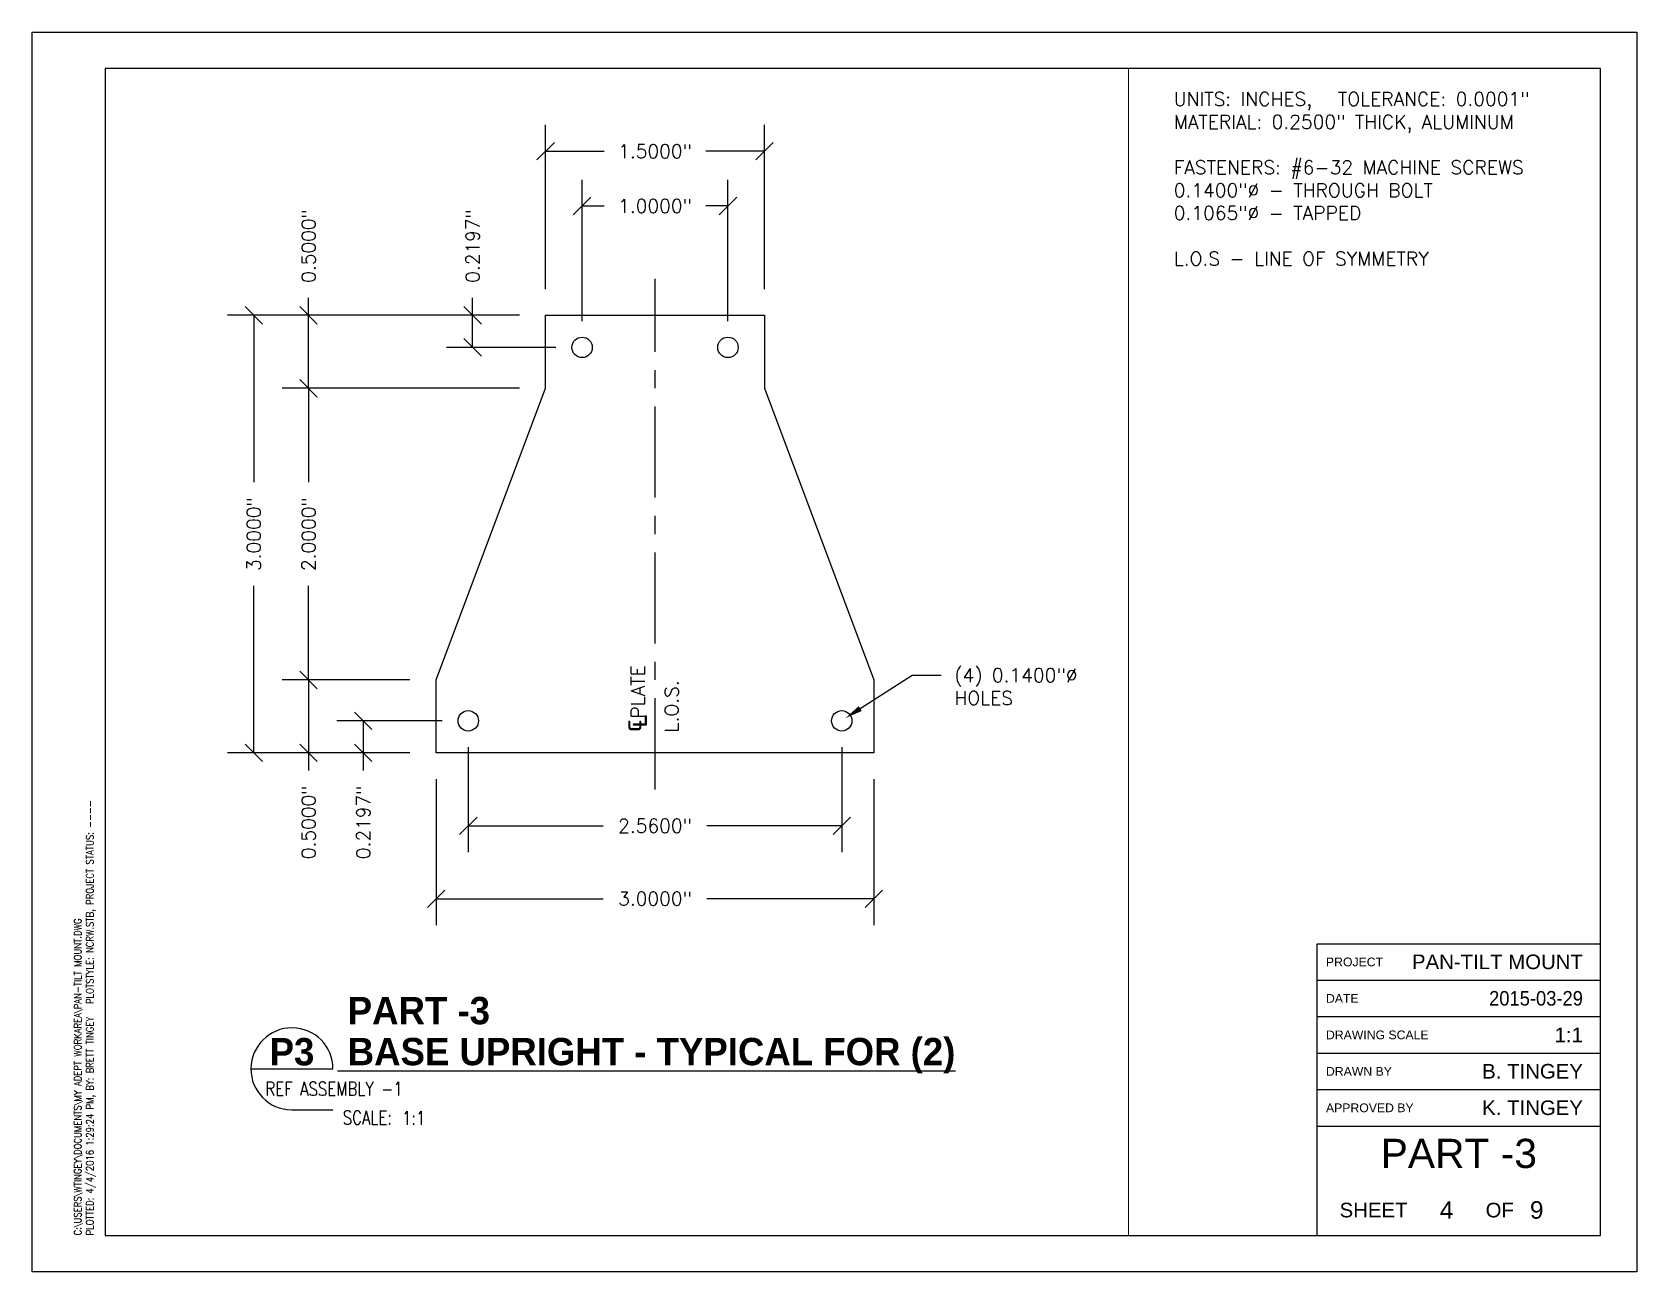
# Paper-space layout 'PART3' of a CAD drawing. Header units: inches. Extents: x 0 to 11, y 0 to 8.5.
# The model-space entities are those that its viewports show. They can reach past a viewport. Long polylines and large blocks are cut down to what shows.
import ezdxf
from ezdxf import colors
from ezdxf.entities.mleader import LeaderData, LeaderLine
from ezdxf.enums import TextEntityAlignment as Align
from ezdxf.math import Vec2, Vec3

# ---------------------------------------------------------------- set-up
doc = ezdxf.new("R2010")
doc.units = ezdxf.units.IN
doc.header["$MEASUREMENT"] = 0
doc.linetypes.add('CENTER', pattern=[2, 1.25, -0.25, 0.25, -0.25])
for name, color, linetype in [('54INFO', 7, 'Continuous'), ('G-OBJECT', 7, 'Continuous'), ('G-OBJECT-ANNO', 2, 'Continuous'), ('G-TTLB', 7, 'Continuous'), ('G-TTLB-ANNO', 2, 'Continuous'), ('G-TTLB-ANNO-BOLD', 3, 'Continuous'), ('G-TTLB-STMP', 1, 'Continuous')]:
    doc.layers.add(name, color=color, linetype=linetype)
doc.layers.add('G-TTLB-NPLT', color=7, linetype='Continuous', plot=False)
doc.styles.add('Arial', font='arial.ttf')
doc.styles.add('HBOLD', font='hbold.shx')
doc.styles.add('Plot Stamp', font='romans.shx', dxfattribs={"width": 0.85})
doc.styles.add('ROMANS', font='romans.shx')
doc.styles.get("Standard").update_dxf_attribs({"font": 'romans.shx', "height": 0.09375})
doc.styles.add('Title-Arial', font='arial.ttf')
doc.dimstyles.get("Standard").update_dxf_attribs({"dimtxt": 0.09375, "dimasz": 0.12, "dimexe": 0.18, "dimexo": 0.18, "dimgap": 0.09, "dimtad": 0, "dimdec": 4, "dimzin": 0, "dimdsep": 46, "dimlunit": 3, "dimtxsty": 'Standard', "dimblk": 'OBLIQUE', "dimcen": 0.09, "dimadec": 0, "dimazin": 0, "dimtfac": 1, "dimtdec": 4, "dimtofl": 0, "dimtmove": 0, "dimatfit": 3, "dimfxl": 1, "dimtolj": 1, "dimtzin": 0, "dimarcsym": 0})

# ---------------------------------------------------------------- blocks, each defined once
blk = doc.blocks.new('L14')
at = {"layer": '54INFO', "color": 7, "linetype": 'ByBlock'}
for p, q in [((0.03519953836755008, 0.377010504458223), (0.5976995383675501, 0.377010504458223)), ((0.3159829422386338, 0.09576089150195077), (0.5976995383673795, 0.09576089150195077))]:
    blk.add_line(p, q, dxfattribs=at)
blk.add_arc((0.3164495383673795, 0.377010504458223), 0.28125, 0, 269.2137372618573, dxfattribs=at)
at = {"layer": '54INFO', "color": 7, "linetype": 'ByBlock', "style": 'ROMANS', "width": 0.8}
blk.add_text('SCALE:', height=0.09375, dxfattribs=at).set_placement((0.6645720766158103, -0.003182224834532121))
at = {"layer": '54INFO', "linetype": 'ByBlock', "style": 'HBOLD'}
for tag, p in [('TITLETOP', (0.6289495383673227, 0.627010504458223)), ('TITLEBOTTOM', (0.6289495383673227, 0.345760504458223))]:
    blk.add_attdef(tag, text='', height=0.1875, dxfattribs=at).set_placement(p, align=Align.BOTTOM_LEFT)
blk.add_attdef('TOP', text='', height=0.1875, dxfattribs=at).set_placement((0.3164495383675501, 0.4950377480216615), align=Align.MIDDLE_CENTER)
at = {"layer": '54INFO', "color": 7, "linetype": 'ByBlock', "style": 'ROMANS', "width": 0.8}
blk.add_attdef('BOTTOM', text='', height=0.09375, dxfattribs=at).set_placement((0.1343486291955802, 0.2403581665875478), align=Align.MIDDLE_LEFT)
blk.add_attdef('SCALE', text='', height=0.09375, dxfattribs=at).set_placement((1.07082207661581, -0.03443222483453212), align=Align.BOTTOM_LEFT)
blk = doc.blocks.new('_Oblique')
at = {"color": 0, "linetype": 'ByBlock', "lineweight": -2}
blk.add_line((-0.5, -0.5), (0.5, 0.5), dxfattribs=at)
blk = doc.blocks.new('*D22')
at = {"layer": 'Defpoints', "color": 0, "transparency": 16777216}
for p in [(85.87154746992277, 2.672045302399269), (84.87154746992276, 1.702345302399269), (85.87154746992277, 1.702345302399269)]:
    blk.add_point(p, dxfattribs=at)
at = {"layer": 'G-OBJECT-ANNO', "color": 0, "lineweight": -2, "transparency": 16777216}
for p, q in [((84.87154746992276, 1.882345302399269), (84.87154746992276, 2.85204530239927)), ((85.87154746992277, 1.882345302399269), (85.87154746992277, 2.85204530239927)), ((84.87154746992276, 2.672045302399269), (85.0226188984942, 2.672045302399269)), ((85.87154746992277, 2.672045302399269), (85.72047604135135, 2.672045302399269))]:
    blk.add_line(p, q, dxfattribs=at)
at = {"layer": 'G-OBJECT-ANNO', "color": 0, "lineweight": -2, "transparency": 16777216, "xscale": 0.12, "yscale": 0.12, "zscale": 0.12, "rotation": 180}
blk.add_blockref('_Oblique', (84.87154746992276, 2.672045302399269), dxfattribs=at)
at = {"layer": 'G-OBJECT-ANNO', "color": 0, "lineweight": -2, "transparency": 16777216, "xscale": 0.12, "yscale": 0.12, "zscale": 0.12}
blk.add_blockref('_Oblique', (85.87154746992277, 2.672045302399269), dxfattribs=at)
at = {"layer": 'G-OBJECT-ANNO', "color": 0, "transparency": 16777216, "insert": (85.37154746992277, 2.672045302399269), "char_height": 0.09375, "attachment_point": 5}
blk.add_mtext('\\A1;1.0000"', dxfattribs=at)
blk = doc.blocks.new('*D23')
at = {"layer": 'Defpoints', "color": 0, "transparency": 16777216}
for p in [(86.12154746992277, 3.047045302399269), (84.62154746992277, 1.922045302399269), (86.12154746992277, 1.922045302399269)]:
    blk.add_point(p, dxfattribs=at)
at = {"layer": 'G-OBJECT-ANNO', "color": 0, "lineweight": -2, "transparency": 16777216}
for p, q in [((84.62154746992277, 2.10204530239927), (84.62154746992277, 3.22704530239927)), ((86.12154746992277, 2.10204530239927), (86.12154746992277, 3.22704530239927)), ((84.62154746992277, 3.047045302399269), (85.0226188984942, 3.047045302399269)), ((86.12154746992277, 3.047045302399269), (85.72047604135135, 3.047045302399269))]:
    blk.add_line(p, q, dxfattribs=at)
at = {"layer": 'G-OBJECT-ANNO', "color": 0, "lineweight": -2, "transparency": 16777216, "xscale": 0.12, "yscale": 0.12, "zscale": 0.12, "rotation": 180}
blk.add_blockref('_Oblique', (84.62154746992277, 3.047045302399269), dxfattribs=at)
at = {"layer": 'G-OBJECT-ANNO', "color": 0, "lineweight": -2, "transparency": 16777216, "xscale": 0.12, "yscale": 0.12, "zscale": 0.12}
blk.add_blockref('_Oblique', (86.12154746992277, 3.047045302399269), dxfattribs=at)
at = {"layer": 'G-OBJECT-ANNO', "color": 0, "transparency": 16777216, "insert": (85.37154746992277, 3.047045302399269), "char_height": 0.09375, "attachment_point": 5}
blk.add_mtext('\\A1;1.5000"', dxfattribs=at)
blk = doc.blocks.new('*D25')
at = {"layer": 'Defpoints', "color": 0, "transparency": 16777216}
for p in [(83.87154746992277, -0.5779546976007304), (82.99654746992277, -1.07795469760073), (83.87154746992277, -1.077954697600731)]:
    blk.add_point(p, dxfattribs=at)
at = {"layer": 'G-OBJECT-ANNO', "color": 0, "lineweight": -2, "transparency": 16777216}
for p, q in [((83.69154746992277, -0.5779546976007303), (82.81654746992277, -0.57795469760073)), ((82.99654746992277, -0.5779546976007301), (82.99654746992277, -1.07795469760073)), ((83.69154746992277, -1.077954697600731), (82.81654746992277, -1.07795469760073)), ((82.99654746992277, -1.07795469760073), (82.99654746992277, -1.19795469760073))]:
    blk.add_line(p, q, dxfattribs=at)
at = {"layer": 'G-OBJECT-ANNO', "color": 0, "lineweight": -2, "transparency": 16777216, "xscale": 0.12, "yscale": 0.12, "zscale": 0.12}
for p, rotation in [((82.99654746992277, -0.5779546976007301), 90), ((82.99654746992277, -1.07795469760073), 270)]:
    blk.add_blockref('_Oblique', p, dxfattribs=dict(at, rotation=rotation))
at = {"layer": 'G-OBJECT-ANNO', "color": 0, "transparency": 16777216, "insert": (82.99654746992277, -1.553579697600717), "char_height": 0.09375, "attachment_point": 5, "rotation": 90}
blk.add_mtext('\\A1;0.5000"', dxfattribs=at)
blk = doc.blocks.new('*D26')
at = {"layer": 'Defpoints', "color": 0, "transparency": 16777216}
for p in [(82.62154746992277, 1.92204530239927), (84.62154746992277, 1.922045302399269), (83.87154746992277, -1.077954697600731)]:
    blk.add_point(p, dxfattribs=at)
at = {"layer": 'G-OBJECT-ANNO', "color": 0, "lineweight": -2, "transparency": 16777216}
for p, q in [((84.44154746992277, 1.92204530239927), (82.44154746992277, 1.92204530239927)), ((82.62154746992277, 1.92204530239927), (82.62154746992277, 0.7776703023992699)), ((82.62154746992277, -1.07795469760073), (82.62154746992277, 0.06642030239926996)), ((83.69154746992277, -1.077954697600731), (82.44154746992277, -1.07795469760073))]:
    blk.add_line(p, q, dxfattribs=at)
at = {"layer": 'G-OBJECT-ANNO', "color": 0, "lineweight": -2, "transparency": 16777216, "xscale": 0.12, "yscale": 0.12, "zscale": 0.12}
for p, rotation in [((82.62154746992277, 1.92204530239927), 90), ((82.62154746992277, -1.07795469760073), 270)]:
    blk.add_blockref('_Oblique', p, dxfattribs=dict(at, rotation=rotation))
at = {"layer": 'G-OBJECT-ANNO', "color": 0, "transparency": 16777216, "insert": (82.62154746992277, 0.4220453023992832), "char_height": 0.09375, "attachment_point": 5, "rotation": 90}
blk.add_mtext('\\A1;3.0000"', dxfattribs=at)
blk = doc.blocks.new('*D27')
at = {"layer": 'Defpoints', "color": 0, "transparency": 16777216}
for p in [(82.99654746992277, 1.42204530239927), (84.62154746992277, 1.422045302399269), (83.87154746992277, -0.5779546976007306)]:
    blk.add_point(p, dxfattribs=at)
at = {"layer": 'G-OBJECT-ANNO', "color": 0, "lineweight": -2, "transparency": 16777216}
for p, q in [((84.44154746992277, 1.42204530239927), (82.81654746992277, 1.42204530239927)), ((82.99654746992277, 1.42204530239927), (82.99654746992277, 0.7776703023992697)), ((82.99654746992277, -0.5779546976007304), (82.99654746992277, 0.06642030239926977)), ((83.69154746992277, -0.5779546976007305), (82.81654746992277, -0.5779546976007303))]:
    blk.add_line(p, q, dxfattribs=at)
at = {"layer": 'G-OBJECT-ANNO', "color": 0, "lineweight": -2, "transparency": 16777216, "xscale": 0.12, "yscale": 0.12, "zscale": 0.12}
for p, rotation in [((82.99654746992277, 1.42204530239927), 90), ((82.99654746992277, -0.5779546976007304), 270)]:
    blk.add_blockref('_Oblique', p, dxfattribs=dict(at, rotation=rotation))
at = {"layer": 'G-OBJECT-ANNO', "color": 0, "transparency": 16777216, "insert": (82.99654746992277, 0.4220453023992831), "char_height": 0.09375, "attachment_point": 5, "rotation": 90}
blk.add_mtext('\\A1;2.0000"', dxfattribs=at)
blk = doc.blocks.new('*D28')
at = {"layer": 'Defpoints', "color": 0, "transparency": 16777216}
for p in [(82.99654746992277, 1.92204530239927), (84.62154746992277, 1.922045302399269), (84.62154746992277, 1.422045302399269)]:
    blk.add_point(p, dxfattribs=at)
at = {"layer": 'G-OBJECT-ANNO', "color": 0, "lineweight": -2, "transparency": 16777216}
for p, q in [((82.99654746992277, 1.92204530239927), (82.99654746992277, 2.04204530239927)), ((84.44154746992277, 1.92204530239927), (82.81654746992277, 1.92204530239927)), ((82.99654746992277, 1.42204530239927), (82.99654746992277, 1.92204530239927)), ((84.44154746992277, 1.42204530239927), (82.81654746992277, 1.42204530239927))]:
    blk.add_line(p, q, dxfattribs=at)
at = {"layer": 'G-OBJECT-ANNO', "color": 0, "lineweight": -2, "transparency": 16777216, "xscale": 0.12, "yscale": 0.12, "zscale": 0.12}
for p, rotation in [((82.99654746992277, 1.92204530239927), 90), ((82.99654746992277, 1.42204530239927), 270)]:
    blk.add_blockref('_Oblique', p, dxfattribs=dict(at, rotation=rotation))
at = {"layer": 'G-OBJECT-ANNO', "color": 0, "transparency": 16777216, "insert": (82.99654746992277, 2.397670302399284), "char_height": 0.09375, "attachment_point": 5, "rotation": 90}
blk.add_mtext('\\A1;0.5000"', dxfattribs=at)
blk = doc.blocks.new('*D29')
at = {"layer": 'Defpoints', "color": 0, "transparency": 16777216}
for p in [(84.09154746992274, -0.8582546976007404), (83.37154746992277, -1.07795469760073), (83.87154746992277, -1.077954697600731)]:
    blk.add_point(p, dxfattribs=at)
at = {"layer": 'G-OBJECT-ANNO', "color": 0, "lineweight": -2, "transparency": 16777216}
for p, q in [((83.91154746992274, -0.8582546976007404), (83.19154746992277, -0.8582546976007401)), ((83.37154746992277, -0.8582546976007402), (83.37154746992277, -1.07795469760073)), ((83.69154746992277, -1.077954697600731), (83.19154746992277, -1.07795469760073)), ((83.37154746992277, -1.07795469760073), (83.37154746992277, -1.19795469760073))]:
    blk.add_line(p, q, dxfattribs=at)
at = {"layer": 'G-OBJECT-ANNO', "color": 0, "lineweight": -2, "transparency": 16777216, "xscale": 0.12, "yscale": 0.12, "zscale": 0.12}
for p, rotation in [((83.37154746992277, -0.8582546976007402), 90), ((83.37154746992277, -1.07795469760073), 270)]:
    blk.add_blockref('_Oblique', p, dxfattribs=dict(at, rotation=rotation))
at = {"layer": 'G-OBJECT-ANNO', "color": 0, "transparency": 16777216, "insert": (83.37154746992277, -1.553579697600717), "char_height": 0.09375, "attachment_point": 5, "rotation": 90}
blk.add_mtext('\\A1;0.2197"', dxfattribs=at)
blk = doc.blocks.new('*D30')
at = {"layer": 'Defpoints', "color": 0, "transparency": 16777216}
for p in [(84.62154746992277, 1.922045302399269), (84.12154746992277, 1.70234530239927), (84.87154746992276, 1.702345302399269)]:
    blk.add_point(p, dxfattribs=at)
at = {"layer": 'G-OBJECT-ANNO', "color": 0, "lineweight": -2, "transparency": 16777216}
for p, q in [((84.12154746992277, 1.92204530239927), (84.12154746992277, 2.04204530239927)), ((84.44154746992277, 1.92204530239927), (83.94154746992277, 1.92204530239927)), ((84.12154746992277, 1.70234530239927), (84.12154746992277, 1.92204530239927)), ((84.69154746992275, 1.702345302399269), (83.94154746992277, 1.70234530239927))]:
    blk.add_line(p, q, dxfattribs=at)
at = {"layer": 'G-OBJECT-ANNO', "color": 0, "lineweight": -2, "transparency": 16777216, "xscale": 0.12, "yscale": 0.12, "zscale": 0.12}
for p, rotation in [((84.12154746992277, 1.92204530239927), 90), ((84.12154746992277, 1.70234530239927), 270)]:
    blk.add_blockref('_Oblique', p, dxfattribs=dict(at, rotation=rotation))
at = {"layer": 'G-OBJECT-ANNO', "color": 0, "transparency": 16777216, "insert": (84.12154746992277, 2.397670302399284), "char_height": 0.09375, "attachment_point": 5, "rotation": 90}
blk.add_mtext('\\A1;0.2197"', dxfattribs=at)
blk = doc.blocks.new('*D31')
at = {"layer": 'Defpoints', "color": 0, "transparency": 16777216}
for p in [(84.09154746992274, -0.8582546976007404), (86.65154746992275, -0.8582546976007401), (86.65154746992275, -1.577954697600731)]:
    blk.add_point(p, dxfattribs=at)
at = {"layer": 'G-OBJECT-ANNO', "color": 0, "lineweight": -2, "transparency": 16777216}
for p, q in [((84.09154746992274, -1.03825469760074), (84.09154746992274, -1.757954697600731)), ((86.65154746992275, -1.03825469760074), (86.65154746992275, -1.757954697600731)), ((84.09154746992274, -1.577954697600731), (85.01592246992274, -1.577954697600731)), ((86.65154746992275, -1.577954697600731), (85.72717246992275, -1.577954697600731))]:
    blk.add_line(p, q, dxfattribs=at)
at = {"layer": 'G-OBJECT-ANNO', "color": 0, "lineweight": -2, "transparency": 16777216, "xscale": 0.12, "yscale": 0.12, "zscale": 0.12, "rotation": 180}
blk.add_blockref('_Oblique', (84.09154746992274, -1.577954697600731), dxfattribs=at)
at = {"layer": 'G-OBJECT-ANNO', "color": 0, "lineweight": -2, "transparency": 16777216, "xscale": 0.12, "yscale": 0.12, "zscale": 0.12}
blk.add_blockref('_Oblique', (86.65154746992275, -1.577954697600731), dxfattribs=at)
at = {"layer": 'G-OBJECT-ANNO', "color": 0, "transparency": 16777216, "insert": (85.37154746992275, -1.577954697600731), "char_height": 0.09375, "attachment_point": 5}
blk.add_mtext('\\A1;2.5600"', dxfattribs=at)
blk = doc.blocks.new('*D32')
at = {"layer": 'Defpoints', "color": 0, "transparency": 16777216}
for p in [(83.87154746992277, -1.077954697600731), (86.87154746992277, -1.077954697600731), (86.87154746992277, -2.077954697600731)]:
    blk.add_point(p, dxfattribs=at)
at = {"layer": 'G-OBJECT-ANNO', "color": 0, "lineweight": -2, "transparency": 16777216}
for p, q in [((83.87154746992277, -1.257954697600731), (83.87154746992277, -2.257954697600731)), ((86.87154746992277, -1.257954697600731), (86.87154746992277, -2.257954697600731)), ((83.87154746992277, -2.077954697600731), (85.01592246992277, -2.077954697600731)), ((86.87154746992277, -2.077954697600731), (85.72717246992278, -2.077954697600731))]:
    blk.add_line(p, q, dxfattribs=at)
at = {"layer": 'G-OBJECT-ANNO', "color": 0, "lineweight": -2, "transparency": 16777216, "xscale": 0.12, "yscale": 0.12, "zscale": 0.12, "rotation": 180}
blk.add_blockref('_Oblique', (83.87154746992277, -2.077954697600731), dxfattribs=at)
at = {"layer": 'G-OBJECT-ANNO', "color": 0, "lineweight": -2, "transparency": 16777216, "xscale": 0.12, "yscale": 0.12, "zscale": 0.12}
blk.add_blockref('_Oblique', (86.87154746992277, -2.077954697600731), dxfattribs=at)
at = {"layer": 'G-OBJECT-ANNO', "color": 0, "transparency": 16777216, "insert": (85.37154746992277, -2.077954697600731), "char_height": 0.09375, "attachment_point": 5}
blk.add_mtext('\\A1;3.0000"', dxfattribs=at)

msp = doc.modelspace()

# ---------------------------------------------------------------- linework, layer by layer
at = {"layer": 'G-OBJECT'}
msp.add_lwpolyline([(83.87154746992277, -1.077954697600731), (83.87154746992277, -0.5779546976007306), (84.62154746992277, 1.422045302399269), (84.62154746992277, 1.922045302399269), (86.12154746992277, 1.922045302399269), (86.12154746992277, 1.422045302399269), (86.87154746992277, -0.5779546976007306), (86.87154746992277, -1.077954697600731)], close=True, dxfattribs=at)
for centre in [(84.87154746992276, 1.702345302399269), (85.87154746992277, 1.702345302399269), (84.09154746992274, -0.8582546976007404), (86.65154746992275, -0.8582546976007401)]:
    msp.add_circle(centre, 0.07, dxfattribs=at)
at = {"layer": 'G-OBJECT-ANNO', "color": 9, "linetype": 'CENTER', "ltscale": 0.5}
msp.add_line((85.37154746992277, -1.327954697600731), (85.37154746992277, 2.172045302399269), dxfattribs=at)

# ---------------------------------------------------------------- texts
at = {"layer": 'G-OBJECT-ANNO', "char_height": 0.09375, "attachment_point": 1, "rotation": 90}
for s, insert in [('{\\fISOCPEUR|b0|i0|c0|p34;\\H1.6x;℄}PLATE', (85.15150718366347, -0.9376493259347711)), ('L.O.S.', (85.4380358509543, -0.9376493259347711))]:
    msp.add_mtext_dynamic_manual_height_columns(s, width=1.129781097894011, gutter_width=0.46875, heights=[0], dxfattribs=dict(at, insert=insert))

# ---------------------------------------------------------------- dimensions: what is measured, and where the dimension line sits
at = {"layer": 'G-OBJECT-ANNO'}
for base, p1, p2, picture, middle in [((86.12154746992277, 3.047045302399269), (84.62154746992277, 1.922045302399269), (86.12154746992277, 1.922045302399269), '*D23', (85.37154746992277, 3.047045302399269)), ((85.87154746992277, 2.672045302399269), (84.87154746992276, 1.702345302399269), (85.87154746992277, 1.702345302399269), '*D22', (85.37154746992277, 2.672045302399269)), ((86.65154746992275, -1.577954697600731), (84.09154746992274, -0.8582546976007404), (86.65154746992275, -0.8582546976007401), '*D31', (85.37154746992275, -1.577954697600731)), ((86.87154746992277, -2.077954697600731), (83.87154746992277, -1.077954697600731), (86.87154746992277, -1.077954697600731), '*D32', (85.37154746992277, -2.077954697600731))]:
    dim = msp.add_linear_dim(base=base, p1=p1, p2=p2, dimstyle='Standard', dxfattribs=at)
    dim.commit()
    dim.dimension.update_dxf_attribs({"geometry": picture, "text_midpoint": middle})
for base, p1, p2, picture, middle in [((82.99654746992277, 1.92204530239927), (84.62154746992277, 1.422045302399269), (84.62154746992277, 1.922045302399269), '*D28', (82.99654746992277, 2.397670302399284)), ((82.62154746992277, 1.92204530239927), (83.87154746992277, -1.077954697600731), (84.62154746992277, 1.922045302399269), '*D26', (82.62154746992277, 0.4220453023992832)), ((82.99654746992277, 1.42204530239927), (83.87154746992277, -0.5779546976007306), (84.62154746992277, 1.422045302399269), '*D27', (82.99654746992277, 0.4220453023992831)), ((82.99654746992277, -1.07795469760073), (83.87154746992277, -0.5779546976007304), (83.87154746992277, -1.077954697600731), '*D25', (82.99654746992277, -1.553579697600717)), ((83.37154746992277, -1.07795469760073), (84.09154746992274, -0.8582546976007404), (83.87154746992277, -1.077954697600731), '*D29', (83.37154746992277, -1.553579697600717))]:
    dim = msp.add_linear_dim(base=base, p1=p1, p2=p2, angle=90, dimstyle='Standard', dxfattribs=at)
    dim.commit()
    dim.dimension.update_dxf_attribs({"geometry": picture, "text_midpoint": middle})
dim = msp.add_linear_dim(base=(84.12154746992277, 1.70234530239927), p1=(84.62154746992277, 1.922045302399269), p2=(84.87154746992276, 1.702345302399269), angle=90, dimstyle='Standard', dxfattribs=at)
dim.commit()
dim.dimension.update_dxf_attribs({"geometry": '*D30', "text_midpoint": (84.12154746992277, 2.397670302399284), "dimtype": 160})

# ---------------------------------------------------------------- leaders
ml = msp.add_multileader_mtext('Standard', dxfattribs=at)
ml.set_content('(4) 0.1400"%%C HOLES', color=256)
ml.set_leader_properties()
ml.build(insert=Vec2(0, 0))
ml.multileader.update_dxf_attribs({"has_dogleg": 0, "text_right_attachment_type": 3, "dogleg_length": 0, "arrow_head_size": 0.12})
ctx = ml.context
ctx.base_point, ctx.char_height, ctx.arrow_head_size, ctx.landing_gap_size, ctx.plane_origin = Vec3(87.33332972657263, -0.5450475845304936), 0.09375, 0.12, 0.09, Vec3(87.31547002366744, 0.001959788512873484)
ctx.right_attachment = 3
notes = []
notes.append((ctx, [(0, (1, 1, 0), (87.33332972657263, -0.5450475845304936), (1, 0), 0, [(0, [(86.67740608925214, -0.8387864920127868), (87.13418613539034, -0.5450475845304936)], 0, [])])]))
ctx.mtext.insert, ctx.mtext.width, ctx.mtext.flow_direction = Vec3(87.42332972657263, -0.4981725845304936), 0.9607065369855263, 5
for ctx, leaders in notes:
    for number, flags, end, landing, length, lines in leaders:
        leader = LeaderData()
        leader.index, (leader.has_last_leader_line, leader.has_dogleg_vector, leader.attachment_direction) = number, flags
        leader.last_leader_point, leader.dogleg_vector, leader.dogleg_length = Vec3(end), Vec3(landing), length
        for number, points, colour, breaks in lines:
            line = LeaderLine()
            line.index, line.vertices, line.color, line.breaks = number, Vec3.list(points), colors.encode_raw_color(colour), breaks
            leader.lines.append(line)
        ctx.leaders.append(leader)

psp = doc.layouts.new('PART3')

# ---------------------------------------------------------------- linework, layer by layer
at = {"layer": 'G-TTLB'}
psp.add_line((8.808824578831747, 0.2500000000000018), (8.808824578831747, 2.249999999999979), dxfattribs=at)
psp.add_lwpolyline([(10.75, 8.25), (0.5, 8.25), (0.5, 0.2500000000000018), (10.75, 0.2500000000000018)], close=True, dxfattribs=at)
for points in [[(8.808824578831747, 2.249999999999979), (10.75, 2.249999999999979)], [(8.808824578831747, 2.249999999999979), (10.75, 2.249999999999979)], [(8.808824578831747, 1.999999999999979), (10.75, 1.999999999999979)], [(8.808824578831747, 1.749999999999979), (10.75, 1.749999999999979)], [(8.808824578831747, 1.499999999999979), (10.75, 1.499999999999979)], [(8.808824578831747, 1.249999999999979), (10.75, 1.249999999999979)], [(8.808824578831747, 0.9999999999999791), (10.75, 0.9999999999999791)]]:
    psp.add_lwpolyline(points, dxfattribs=at)
at = {"layer": 'G-TTLB-NPLT'}
psp.add_lwpolyline([(11, 0), (0, 0), (0, 8.5), (11, 8.5)], close=True, dxfattribs=at)

# ---------------------------------------------------------------- block references
at = {"layer": 'G-TTLB-ANNO'}
psp.add_blockref('L14', (1.46480046163262, 1.01482155264151), dxfattribs=at).add_auto_attribs({'SCALE': '1:1', 'TITLEBOTTOM': '%%U BASE UPRIGHT - TYPICAL FOR (2)', 'TITLETOP': ' PART -3', 'TOP': 'P3', 'BOTTOM': 'REF ASSEMBLY -1'})

# ---------------------------------------------------------------- texts
at = {"layer": 'G-TTLB-ANNO', "style": 'Title-Arial'}
for s, p in [('PROJECT', (8.868824578831745, 2.124999999999979)), ('DATE', (8.868824578831745, 1.874999999999979)), ('DRAWING SCALE', (8.868824578831745, 1.624999999999979)), ('DRAWN BY', (8.868824578831745, 1.374999999999979)), ('APPROVED BY', (8.868824578831745, 1.124999999999979))]:
    psp.add_text(s, height=0.06, dxfattribs=at).set_placement(p, align=Align.MIDDLE_LEFT)
psp.add_text('SHEET', height=0.1, dxfattribs=at).set_placement((9.427733173647574, 0.4240196832806609), align=Align.MIDDLE_RIGHT)
psp.add_text('OF', height=0.1, dxfattribs=at).set_placement((10.05992123791368, 0.4240196832806609), align=Align.MIDDLE_CENTER)
at = {"layer": 'G-TTLB-ANNO', "insert": (7.825258731649683, 8.087784563798088), "char_height": 0.09375, "attachment_point": 1}
psp.add_mtext_dynamic_manual_height_columns('UNITS: INCHES,^ITOLERANCE: 0.0001"\\PMATERIAL: 0.2500" THICK, ALUMINUM\\P\\PFASTENERS: #6-32 MACHINE SCREWS\\P0.1400"%%C - THROUGH BOLT\\P0.1065"%%C - TAPPED \\P\\PL.O.S - LINE OF SYMMETRY', width=3.289624171987811, gutter_width=0.46875, heights=[0], dxfattribs=at)
at = {"layer": 'G-TTLB-ANNO', "char_height": 0.1, "attachment_point": 6, "style": 'Title-Arial'}
for s, width, insert in [('PAN-TILT MOUNT', 1.372657955404804, (10.63, 2.124999999999979)), ('{\\W0.9;2015-03-29}', 1.259490734511957, (10.63, 1.874999999999979)), ('1:1', 1.259490734511957, (10.63, 1.624999999999979)), ('B. TINGEY', 1.259490734511957, (10.63, 1.374999999999977)), ('K. TINGEY', 1.259490734511957, (10.63, 1.124999999999979))]:
    psp.add_mtext_dynamic_manual_height_columns(s, width=width, gutter_width=0.7000000000000001, heights=[0], dxfattribs=dict(at, insert=insert))
at = {"layer": 'G-TTLB-ANNO-BOLD', "color": 7, "style": 'Arial'}
psp.add_text('PART -3', height=0.2, dxfattribs=at).set_placement((9.779412289415873, 0.8124999999999851), align=Align.MIDDLE_CENTER)
at = {"layer": 'G-TTLB-ANNO-BOLD', "char_height": 0.12, "width": 0.5, "style": 'Title-Arial'}
for s, insert, attachment_point in [('4', (9.695346530281107, 0.4240196832806604), 5), ('9', (10.26676042431664, 0.4240196832806604), 4)]:
    psp.add_mtext(s, dxfattribs=dict(at, insert=insert, attachment_point=attachment_point))
at = {"layer": 'G-TTLB-STMP', "insert": (0.3625797692398738, 0.2500000000000018), "char_height": 0.05, "width": 14, "attachment_point": 4, "rotation": 90, "style": 'Plot Stamp'}
psp.add_mtext('C:\\\\USERS\\\\WTINGEY\\\\DOCUMENTS\\\\MY ADEPT WORKAREA\\\\PAN-TILT MOUNT.DWG   \\PPLOTTED: 4/4/2016 1:29:24 PM, BY: BRETT TINGEY   PLOTSTYLE: NCRW.STB, PROJECT STATUS: ----', dxfattribs=at)

# ---------------------------------------------------------------- viewports
at = {"layer": 'Defpoints'}
psp.add_viewport(center=(4.007774230528915, 4.250000000000002), size=(7.015548461057829, 8), view_center_point=(85.1095206759422, -0.38618828873592), view_height=7.999998397431001, dxfattribs=at)

doc.saveas('drawing.dxf')
